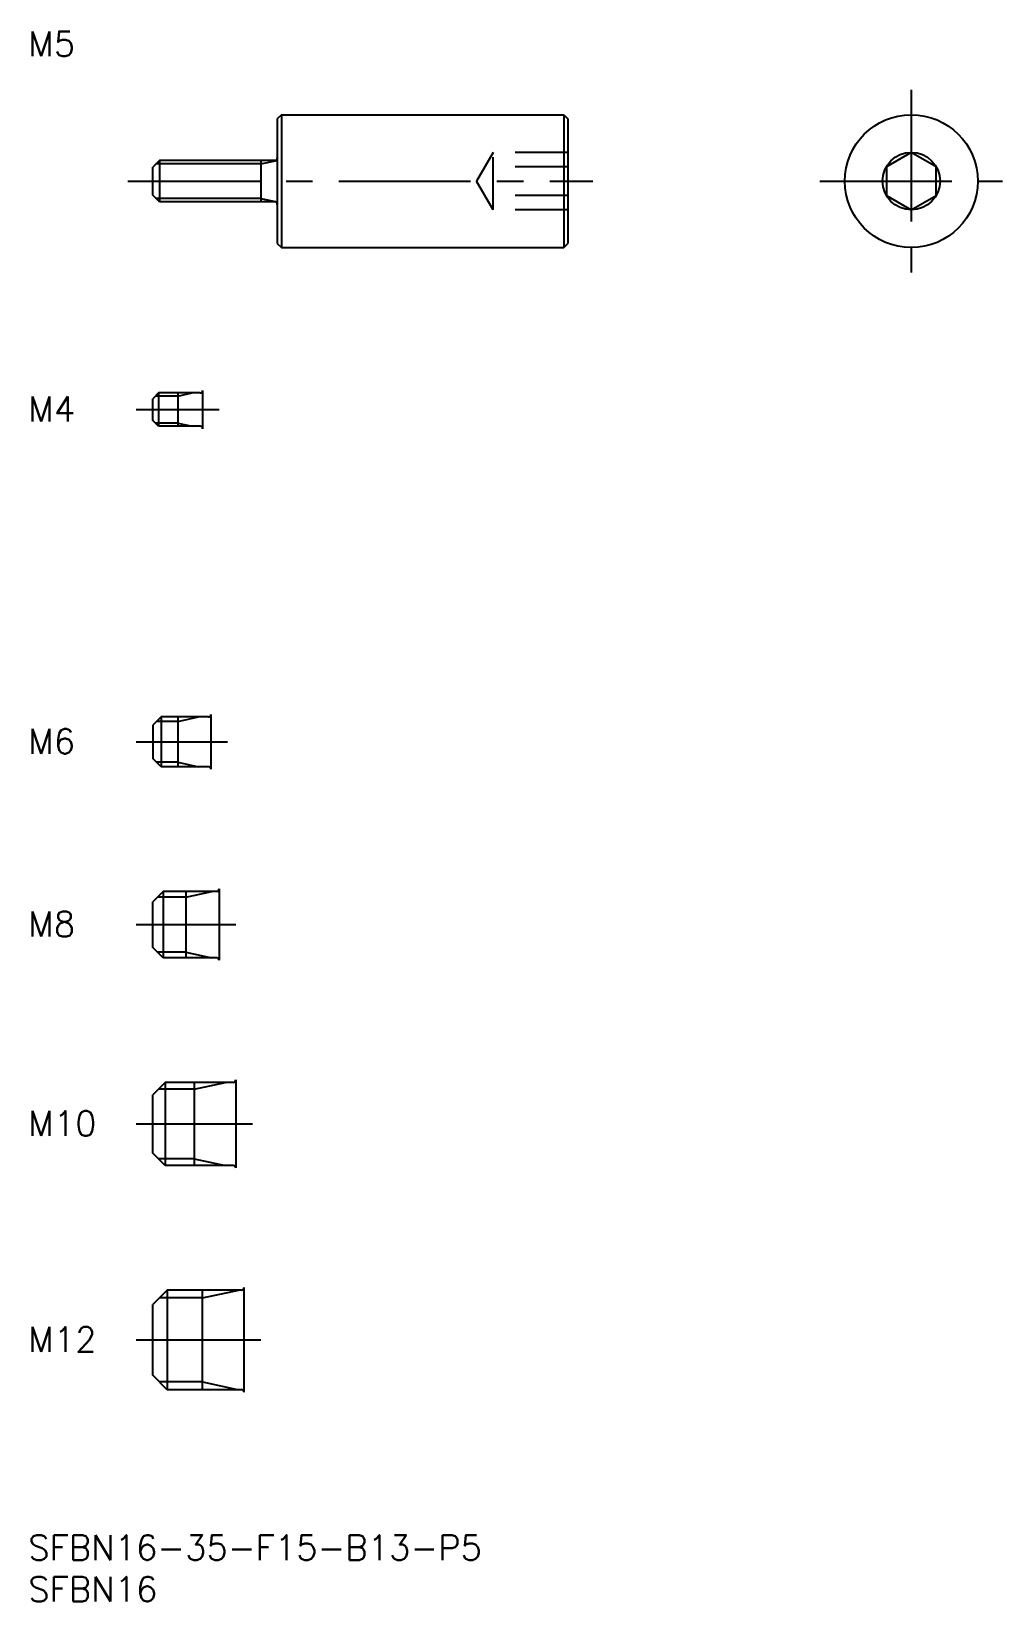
# Model space of a CAD drawing. Extents: x 0 to 117, y -8 to 181.
import ezdxf

# ---------------------------------------------------------------- set-up
doc = ezdxf.new("R2010")
doc.units = 0
doc.header["$LTSCALE"] = 0.5
doc.linetypes.add('CENTER', pattern=[50.8, 31.75, -6.35, 6.35, -6.35])
doc.linetypes.add('DASHED', pattern=[19.05, 12.7, -6.35])
for name, color, linetype in [('MSM_CENTER', 1, 'CENTER'), ('MSM_CONTINUOUS', 7, 'CONTINUOUS'), ('MSM_DASHED', 4, 'DASHED'), ('MSM_NARROW', 5, 'CONTINUOUS'), ('MSM_PART_NUMBER', 7, 'CONTINUOUS')]:
    doc.layers.add(name, color=color, linetype=linetype)
doc.styles.get("Standard").update_dxf_attribs({"font": 'txt.shx', "height": 1, "bigfont": 'bigfont.shx'})

# ---------------------------------------------------------------- blocks, each defined once
blk = doc.blocks.new('*U14')
at = {"layer": 'MSM_PART_NUMBER'}
blk.add_text('SFBN16-35-F15-B13-P5', height=3, dxfattribs=at).set_placement((0, -3))
blk = doc.blocks.new('*U15')
at = {"layer": 'MSM_PART_NUMBER'}
blk.add_text('SFBN16', height=3, dxfattribs=at).set_placement((0, -8))
blk = doc.blocks.new('*U16')
at = {"layer": 'MSM_PART_NUMBER'}
blk.add_text('M12', height=3, dxfattribs=at).set_placement((0, 22.06))
blk = doc.blocks.new('*U17')
at = {"layer": 'MSM_PART_NUMBER'}
blk.add_text('M10', height=3, dxfattribs=at).set_placement((0, 48.06))
blk = doc.blocks.new('*U18')
at = {"layer": 'MSM_PART_NUMBER'}
blk.add_text('M8', height=3, dxfattribs=at).set_placement((0, 72.06))
blk = doc.blocks.new('*U19')
at = {"layer": 'MSM_PART_NUMBER'}
blk.add_text('M6', height=3, dxfattribs=at).set_placement((0, 94.06))
blk = doc.blocks.new('*U20')
at = {"layer": 'MSM_PART_NUMBER'}
blk.add_text('M5', height=3, dxfattribs=at).set_placement((0, 178.03))
blk = doc.blocks.new('*U21')
at = {"layer": 'MSM_PART_NUMBER'}
blk.add_text('M4', height=3, dxfattribs=at).set_placement((0, 134.06))

msp = doc.modelspace()

# ---------------------------------------------------------------- linework, layer by layer
at = {"layer": 'MSM_CENTER'}
for p, q in [((106.34, 174), (106.34, 152)), ((12, 163), (68, 163)), ((95.34, 163), (117.34, 163)), ((13, 135.5), (23, 135.5)), ((13, 95.5), (24, 95.5)), ((13, 73.5), (25, 73.5)), ((13, 49.5), (27, 49.5)), ((13, 23.5), (28, 23.5))]:
    msp.add_line(p, q, dxfattribs=at)
at = {"layer": 'MSM_CONTINUOUS'}
for p, q in [((30.5, 171), (30, 170.5)), ((30, 170.5), (30, 155.5)), ((30.5, 171), (64.5, 171)), ((30.5, 171), (30.5, 155)), ((64.5, 171), (64.5, 155)), ((64.5, 171), (65, 170.5)), ((65, 170.5), (65, 155.5)), ((106.34, 166.46), (103.34, 164.73)), ((109.34, 164.73), (106.34, 166.46)), ((15.8, 165.5), (15, 164.7)), ((15, 161.3), (15, 164.7)), ((29.7, 165.5), (15.8, 165.5)), ((15.8, 165.5), (15.8, 160.5)), ((28, 165.5), (28, 160.5)), ((103.34, 164.73), (103.34, 161.27)), ((109.34, 161.27), (109.34, 164.73)), ((15.8, 160.5), (15, 161.3)), ((103.34, 161.27), (106.34, 159.54)), ((106.34, 159.54), (109.34, 161.27)), ((29.7, 160.5), (15.8, 160.5)), ((30, 155.5), (30.5, 155)), ((64.5, 155), (65, 155.5)), ((30.5, 155), (64.5, 155)), ((15.7, 137.5), (15, 136.8)), ((15, 134.2), (15, 136.8)), ((20.7, 137.5), (15.7, 137.5)), ((15.7, 137.5), (15.7, 133.5)), ((18, 137.5), (18, 133.5)), ((21, 137.8), (21, 133.2)), ((15.7, 133.5), (15, 134.2)), ((20.7, 133.5), (15.7, 133.5)), ((16, 98.5), (15, 97.5)), ((21.7, 98.5), (16, 98.5)), ((16, 98.5), (16, 92.5)), ((18, 98.5), (18, 92.5)), ((22, 98.8), (22, 92.2)), ((15, 97.5), (15, 93.5)), ((16, 92.5), (15, 93.5)), ((21.7, 92.5), (16, 92.5)), ((23, 77.8), (23, 69.2)), ((16.25, 77.5), (15, 76.25)), ((15, 70.75), (15, 76.25)), ((22.7, 77.5), (16.25, 77.5)), ((16.25, 77.5), (16.25, 69.5)), ((19, 77.5), (19, 69.5)), ((16.25, 69.5), (15, 70.75)), ((22.7, 69.5), (16.25, 69.5)), ((16.5, 54.5), (15, 53)), ((15, 46), (15, 53)), ((24.7, 54.5), (16.5, 54.5)), ((16.5, 54.5), (16.5, 44.5)), ((20, 54.5), (20, 44.5)), ((25, 54.8), (25, 44.2)), ((16.5, 44.5), (15, 46)), ((24.7, 44.5), (16.5, 44.5)), ((16.75, 29.5), (15, 27.75)), ((25.7, 29.5), (16.75, 29.5)), ((16.75, 29.5), (16.75, 17.5)), ((21, 17.5), (21, 29.5)), ((26, 17.2), (26, 29.8)), ((15, 19.25), (15, 27.75)), ((16.75, 17.5), (15, 19.25)), ((25.7, 17.5), (16.75, 17.5))]:
    msp.add_line(p, q, dxfattribs=at)
for radius in [8, 3.46]:
    msp.add_circle((106.34, 163), radius, dxfattribs=at)
for centre, start, end in [((29.7, 165.8), 270, 0), ((29.7, 160.2), 0, 90), ((20.7, 137.8), 270, 0), ((20.7, 133.2), 0, 90), ((21.7, 98.8), 270, 0), ((21.7, 92.2), 0, 90), ((22.7, 77.8), 270, 0), ((22.7, 69.2), 0, 90), ((24.7, 54.8), 270, 0), ((24.7, 44.2), 0, 90), ((25.7, 29.8), 270, 0), ((25.7, 17.2), 0, 90)]:
    msp.add_arc(centre, 0.3, start, end, dxfattribs=at)
at = {"layer": 'MSM_DASHED'}
for p, q in [((56, 166.46), (54, 163)), ((65, 166.46), (56, 166.46)), ((56, 159.54), (56, 166.46)), ((65, 164.73), (56, 164.73)), ((56, 159.54), (54, 163)), ((65, 161.27), (56, 161.27)), ((65, 159.54), (56, 159.54))]:
    msp.add_line(p, q, dxfattribs=at)
at = {"layer": 'MSM_NARROW'}
for p, q in [((28, 165.07), (15.37, 165.07)), ((28, 165.07), (30, 165.5)), ((28, 160.93), (15.37, 160.93)), ((28, 160.93), (30, 160.5)), ((18, 137.12), (15.32, 137.12)), ((18, 137.12), (19.75, 137.5)), ((18, 133.88), (15.32, 133.88)), ((18, 133.88), (19.75, 133.5)), ((18, 97.96), (20.5, 98.5)), ((18, 97.96), (15.46, 97.96)), ((18, 93.04), (15.46, 93.04)), ((18, 93.04), (20.5, 92.5)), ((19, 76.82), (15.57, 76.82)), ((19, 76.82), (22.12, 77.5)), ((19, 70.18), (15.57, 70.18)), ((19, 70.18), (22.12, 69.5)), ((20, 53.69), (15.69, 53.69)), ((20, 53.69), (23.75, 54.5)), ((20, 45.31), (15.69, 45.31)), ((20, 45.31), (23.75, 44.5)), ((21, 28.55), (15.8, 28.55)), ((21, 28.55), (25.38, 29.5)), ((21, 18.45), (15.8, 18.45)), ((21, 18.45), (25.38, 17.5))]:
    msp.add_line(p, q, dxfattribs=at)

# ---------------------------------------------------------------- block references
at = {"layer": 'MSM_CONTINUOUS'}
for name in ['*U20', '*U21', '*U19', '*U18', '*U17', '*U16', '*U14', '*U15']:
    msp.add_blockref(name, (0, 0), dxfattribs=at)

doc.saveas('drawing.dxf')
